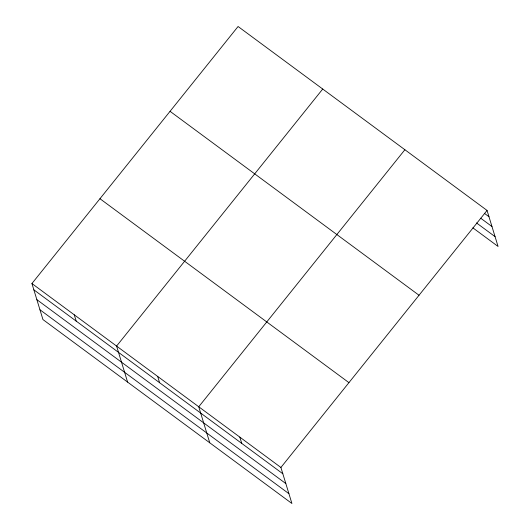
<?xml version="1.0" encoding="UTF-8"?>
<svg xmlns="http://www.w3.org/2000/svg" width="530" height="530" viewBox="0 0 530 530"><rect width="100%" height="100%" fill="white"/><g stroke="black" fill="none" stroke-linecap="round" stroke-linejoin="round"><path stroke-width="0.79" d="M31.933 283.537L280.907 467.467L291.924 503.5L42.95 319.57L31.933 283.537L238.076 26.5L487.05 210.43L498.067 246.463L472.892 227.86M322.724 89.033L116.587 346.07L127.604 382.11M404.887 149.732L198.743 406.768L209.761 442.802M280.907 467.467L487.05 210.43M484.341 213.298L488.978 216.724M480.71 218.221L491.979 226.542M476.516 222.944L495.066 236.652M170.05 111.32L419.025 295.25M99.958 198.717L348.932 382.64M33.86 289.831L282.834 473.76M36.855 299.649L285.836 483.572M39.949 309.758L288.923 493.688M239.825 437.117L241.753 443.411M157.662 376.419L159.59 382.72M74.26 314.807L76.181 321.101"/></g></svg>
